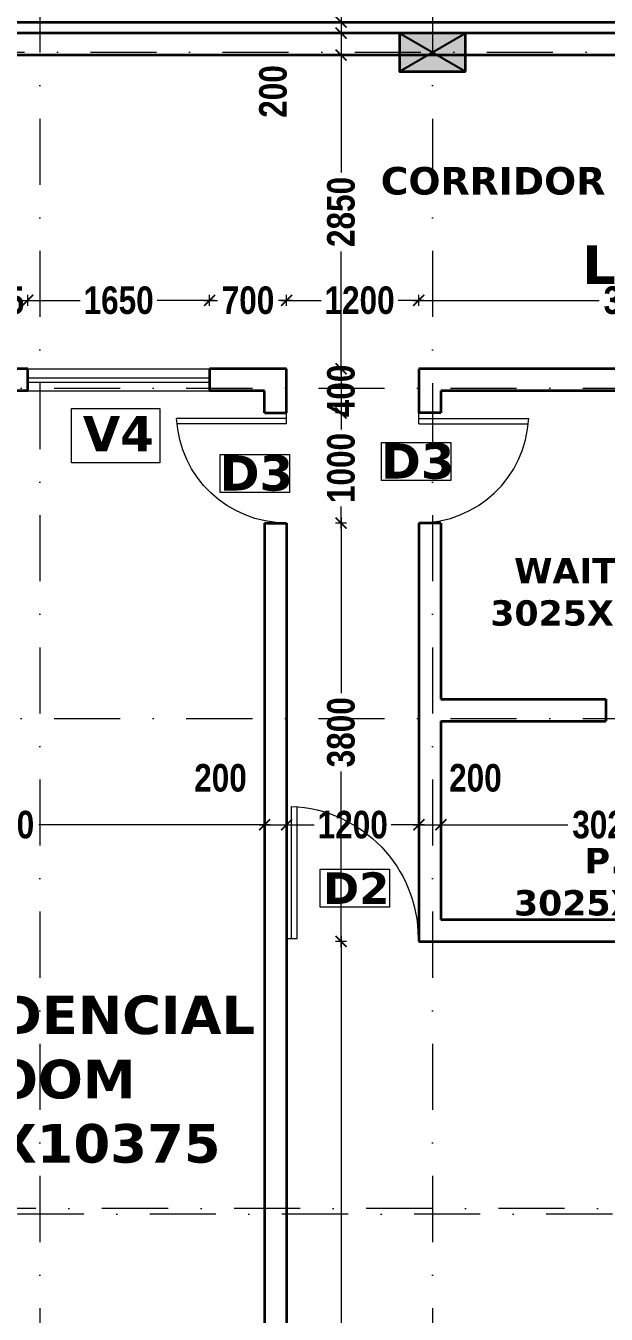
# Model space of a CAD drawing. Header units: millimetres. Extents: x -3092155 to 4513934, y -12317808 to 1850003.
# Drawn here: x -404027 to -398756, y -5727161 to -5715460 of the extents above; entities that cross this region are included whole.
import ezdxf

# ---------------------------------------------------------------- set-up
doc = ezdxf.new("R2010")
doc.units = ezdxf.units.MM
doc.header["$LTSCALE"] = 2
doc.header["$MEASUREMENT"] = 0
doc.header["$PDMODE"] = 34
doc.header["$PDSIZE"] = 500
doc.linetypes.add('DASHDOT', pattern=[1, 0.5, -0.25, 0, -0.25])
for name, color, linetype, lineweight in [('coloumn', 10, 'Continuous', 35), ('D DIM', 250, 'Continuous', 9), ('D2', 10, 'Continuous', 5), ('D3', 10, 'Continuous', 5), ('DOOR', 27, 'Continuous', 5), ('expen. jt.', 130, 'Continuous', 35), ('glass', 5, 'Continuous', 15), ('GRID', 251, 'DASHDOT', 5), ('SILL', 74, 'Continuous', 9), ('TEXT', 7, 'Continuous', 13), ('VENTI', 162, 'Continuous', 5), ('WAll', 250, 'Continuous', 35)]:
    doc.layers.add(name, color=color, linetype=linetype, lineweight=lineweight)
doc.styles.add('INNER DIM', font='ARIALNB.TTF', dxfattribs={"height": 250})
doc.styles.add('style2', font='verdana.ttf')
doc.dimstyles.new('INNER DIM', dxfattribs={"dimscale": 0, "dimtxt": 250, "dimasz": 100, "dimexe": 50, "dimexo": 50, "dimgap": 50, "dimtad": 0, "dimdec": 0, "dimzin": 0, "dimdsep": 46, "dimtxsty": 'INNER DIM', "dimblk": 'ARCHTICK', "dimcen": 100, "dimdle": 50, "dimclrd": 256, "dimclre": 256, "dimclrt": 256, "dimadec": 0, "dimazin": 0, "dimtfac": 1, "dimtdec": 0, "dimtix": 1, "dimtmove": 2, "dimatfit": 3, "dimfxl": 50, "dimfxlon": 1, "dimtolj": 1, "dimtzin": 0, "dimlwd": -1, "dimlwe": -1, "dimarcsym": 1})

# ---------------------------------------------------------------- blocks, each defined once
blk = doc.blocks.new('A$C782B46B9')
at = {"layer": 'DOOR', "ltscale": 100}
for p, q in [((999, 50), (0, 50)), ((999, 100), (4, 100)), ((999, 100), (999, 0))]:
    blk.add_line(p, q, dxfattribs=at)
blk.add_arc((999, 0), 1000, 90, 177.134, dxfattribs=at)
blk = doc.blocks.new('A$C378B1DF0')
at = {"layer": 'DOOR', "ltscale": 0.1}
for p, q in [((1100, 0), (1100, 1196)), ((1150, 0), (1150, 1199)), ((1200, 0), (1100, 0))]:
    blk.add_line(p, q, dxfattribs=at)
blk.add_arc((1200, 0), 1200, 92.388, 180, dxfattribs=at)
blk = doc.blocks.new('_ArchTick')
at = {"color": 0, "linetype": 'ByBlock', "const_width": 0.15}
blk.add_lwpolyline([(-0.5, -0.5), (0.5, 0.5)], dxfattribs=at)
blk = doc.blocks.new('*D624')
at = {"layer": 'D DIM', "ltscale": 100, "transparency": 16777216}
for p, q in [((-383792, -5722451), (-383792, -5722976)), ((-383842, -5722501), (-383742, -5722501)), ((-383792, -5724201), (-383792, -5723676)), ((-383842, -5724151), (-383742, -5724151))]:
    blk.add_line(p, q, dxfattribs=at)
at = {"layer": 'Defpoints', "color": 0, "lineweight": 50, "ltscale": 100, "transparency": 16777216}
for p in [(-1109822, -5722501), (-384584, -5724151), (-383792, -5724151)]:
    blk.add_point(p, dxfattribs=at)
at = {"layer": 'D DIM', "ltscale": 100, "transparency": 16777216, "xscale": 100, "yscale": 100, "zscale": 100}
for p, rotation in [((-383792, -5722501), 90), ((-383792, -5724151), 270)]:
    blk.add_blockref('_ArchTick', p, dxfattribs=dict(at, rotation=rotation))
at = {"layer": 'D DIM', "ltscale": 100, "transparency": 16777216, "insert": (-383792, -5723326), "char_height": 250, "attachment_point": 5, "rotation": 90, "style": 'INNER DIM'}
blk.add_mtext('\\A1;1650', dxfattribs=at)
blk = doc.blocks.new('*D720')
at = {"layer": 'D DIM', "ltscale": 100, "transparency": 16777216}
for p, q in [((-404554, -5718004), (-404554, -5717904)), ((-404009, -5718004), (-404009, -5717904)), ((-404554, -5717954), (-404009, -5717954))]:
    blk.add_line(p, q, dxfattribs=at)
at = {"layer": 'Defpoints', "color": 0, "lineweight": 50, "ltscale": 100, "transparency": 16777216}
for p in [(-404009, -5717954), (-404554, -5718576), (-404009, -5718576)]:
    blk.add_point(p, dxfattribs=at)
at = {"layer": 'D DIM', "ltscale": 100, "transparency": 16777216, "insert": (-404281, -5717954), "char_height": 250, "attachment_point": 5, "style": 'INNER DIM'}
blk.add_mtext('\\A1;545', dxfattribs=at)
blk = doc.blocks.new('*D721')
at = {"layer": 'D DIM', "ltscale": 100, "transparency": 16777216}
for p, q in [((-404009, -5718004), (-404009, -5717904)), ((-402359, -5718004), (-402359, -5717904)), ((-404059, -5717954), (-403534, -5717954)), ((-402309, -5717954), (-402834, -5717954))]:
    blk.add_line(p, q, dxfattribs=at)
at = {"layer": 'Defpoints', "color": 0, "lineweight": 50, "ltscale": 100, "transparency": 16777216}
for p in [(-402359, -5717954), (-404009, -5718576), (-402359, -5718576)]:
    blk.add_point(p, dxfattribs=at)
at = {"layer": 'D DIM', "ltscale": 100, "transparency": 16777216, "xscale": 100, "yscale": 100, "zscale": 100, "rotation": 180}
blk.add_blockref('_ArchTick', (-404009, -5717954), dxfattribs=at)
at = {"layer": 'D DIM', "ltscale": 100, "transparency": 16777216, "xscale": 100, "yscale": 100, "zscale": 100}
blk.add_blockref('_ArchTick', (-402359, -5717954), dxfattribs=at)
at = {"layer": 'D DIM', "ltscale": 100, "transparency": 16777216, "insert": (-403184, -5717954), "char_height": 250, "attachment_point": 5, "style": 'INNER DIM'}
blk.add_mtext('\\A1;1650', dxfattribs=at)
blk = doc.blocks.new('*D722')
at = {"layer": 'D DIM', "ltscale": 100, "transparency": 16777216}
for p, q in [((-402359, -5718004), (-402359, -5717904)), ((-401659, -5718004), (-401659, -5717904)), ((-402409, -5717954), (-402285, -5717954)), ((-401609, -5717954), (-401733, -5717954))]:
    blk.add_line(p, q, dxfattribs=at)
at = {"layer": 'Defpoints', "color": 0, "lineweight": 50, "ltscale": 100, "transparency": 16777216}
for p in [(-401659, -5717954), (-402359, -5718576), (-401659, -5718576)]:
    blk.add_point(p, dxfattribs=at)
at = {"layer": 'D DIM', "ltscale": 100, "transparency": 16777216, "xscale": 100, "yscale": 100, "zscale": 100, "rotation": 180}
blk.add_blockref('_ArchTick', (-402359, -5717954), dxfattribs=at)
at = {"layer": 'D DIM', "ltscale": 100, "transparency": 16777216, "xscale": 100, "yscale": 100, "zscale": 100}
blk.add_blockref('_ArchTick', (-401659, -5717954), dxfattribs=at)
at = {"layer": 'D DIM', "ltscale": 100, "transparency": 16777216, "insert": (-402009, -5717954), "char_height": 250, "attachment_point": 5, "style": 'INNER DIM'}
blk.add_mtext('\\A1;700', dxfattribs=at)
blk = doc.blocks.new('*D723')
at = {"layer": 'D DIM', "ltscale": 100, "transparency": 16777216}
for p, q in [((-401659, -5718004), (-401659, -5717904)), ((-400459, -5718004), (-400459, -5717904)), ((-401709, -5717954), (-401346, -5717954)), ((-400409, -5717954), (-400646, -5717954))]:
    blk.add_line(p, q, dxfattribs=at)
at = {"layer": 'Defpoints', "color": 0, "lineweight": 50, "ltscale": 100, "transparency": 16777216}
for p in [(-400459, -5717954), (-401659, -5718576), (-400459, -5718576)]:
    blk.add_point(p, dxfattribs=at)
at = {"layer": 'D DIM', "ltscale": 100, "transparency": 16777216, "xscale": 100, "yscale": 100, "zscale": 100, "rotation": 180}
blk.add_blockref('_ArchTick', (-401659, -5717954), dxfattribs=at)
at = {"layer": 'D DIM', "ltscale": 100, "transparency": 16777216, "xscale": 100, "yscale": 100, "zscale": 100}
blk.add_blockref('_ArchTick', (-400459, -5717954), dxfattribs=at)
at = {"layer": 'D DIM', "ltscale": 100, "transparency": 16777216, "insert": (-400996, -5717954), "char_height": 250, "attachment_point": 5, "style": 'INNER DIM'}
blk.add_mtext('\\A1;1200', dxfattribs=at)
blk = doc.blocks.new('*D724')
at = {"layer": 'D DIM', "ltscale": 100, "transparency": 16777216}
for p, q in [((-400459, -5718004), (-400459, -5717904)), ((-396464, -5718004), (-396464, -5717904)), ((-400509, -5717954), (-398820, -5717954)), ((-396414, -5717954), (-398102, -5717954))]:
    blk.add_line(p, q, dxfattribs=at)
at = {"layer": 'Defpoints', "color": 0, "lineweight": 50, "ltscale": 100, "transparency": 16777216}
for p in [(-396464, -5717954), (-400459, -5718576), (-396464, -5718576)]:
    blk.add_point(p, dxfattribs=at)
at = {"layer": 'D DIM', "ltscale": 100, "transparency": 16777216, "xscale": 100, "yscale": 100, "zscale": 100, "rotation": 180}
blk.add_blockref('_ArchTick', (-400459, -5717954), dxfattribs=at)
at = {"layer": 'D DIM', "ltscale": 100, "transparency": 16777216, "xscale": 100, "yscale": 100, "zscale": 100}
blk.add_blockref('_ArchTick', (-396464, -5717954), dxfattribs=at)
at = {"layer": 'D DIM', "ltscale": 100, "transparency": 16777216, "insert": (-398461, -5717954), "char_height": 250, "attachment_point": 5, "style": 'INNER DIM'}
blk.add_mtext('\\A1;3995', dxfattribs=at)
blk = doc.blocks.new('*D730')
at = {"layer": 'D DIM', "ltscale": 100, "transparency": 16777216}
for p, q in [((1049, 411), (-438739, 411)), ((-438689, 361), (-438689, 461)), ((999, 361), (999, 461))]:
    blk.add_line(p, q, dxfattribs=at)
at = {"layer": 'Defpoints', "color": 0, "lineweight": 50, "ltscale": 100, "transparency": 16777216}
for p in [(-438689, 411), (999, 0), (-438689, -5723126)]:
    blk.add_point(p, dxfattribs=at)
at = {"layer": 'D DIM', "ltscale": 100, "transparency": 16777216, "xscale": 100, "yscale": 100, "zscale": 100, "rotation": 180}
blk.add_blockref('_ArchTick', (-438689, 411), dxfattribs=at)
at = {"layer": 'D DIM', "ltscale": 100, "transparency": 16777216, "xscale": 100, "yscale": 100, "zscale": 100}
blk.add_blockref('_ArchTick', (999, 411), dxfattribs=at)
at = {"layer": 'D DIM', "ltscale": 100, "transparency": 16777216, "insert": (1326, 835), "char_height": 250, "attachment_point": 5, "style": 'INNER DIM'}
blk.add_mtext('\\A1;439688', dxfattribs=at)
blk = doc.blocks.new('*D734')
at = {"layer": 'D DIM', "ltscale": 100, "transparency": 16777216}
for p, q in [((-406729, -5722716), (-404628, -5722716)), ((-406679, -5722766), (-406679, -5722666)), ((-401809, -5722716), (-403910, -5722716)), ((-401859, -5722766), (-401859, -5722666))]:
    blk.add_line(p, q, dxfattribs=at)
at = {"layer": 'Defpoints', "color": 0, "lineweight": 50, "ltscale": 100, "transparency": 16777216}
for p in [(-401859, -5722716), (-406679, -5722939), (-401859, -5722871)]:
    blk.add_point(p, dxfattribs=at)
at = {"layer": 'D DIM', "ltscale": 100, "transparency": 16777216, "xscale": 100, "yscale": 100, "zscale": 100, "rotation": 180}
blk.add_blockref('_ArchTick', (-406679, -5722716), dxfattribs=at)
at = {"layer": 'D DIM', "ltscale": 100, "transparency": 16777216, "xscale": 100, "yscale": 100, "zscale": 100}
blk.add_blockref('_ArchTick', (-401859, -5722716), dxfattribs=at)
at = {"layer": 'D DIM', "ltscale": 100, "transparency": 16777216, "insert": (-404269, -5722716), "char_height": 250, "attachment_point": 5, "style": 'INNER DIM'}
blk.add_mtext('\\A1;4820', dxfattribs=at)
blk = doc.blocks.new('*D735')
at = {"layer": 'D DIM', "ltscale": 100, "transparency": 16777216}
for p, q in [((-401909, -5722716), (-401608, -5722716)), ((-401859, -5722766), (-401859, -5722666)), ((-401658, -5722766), (-401658, -5722666))]:
    blk.add_line(p, q, dxfattribs=at)
at = {"layer": 'Defpoints', "color": 0, "lineweight": 50, "ltscale": 100, "transparency": 16777216}
for p in [(-401658, -5722716), (-401859, -5722871), (-401658, -5722878)]:
    blk.add_point(p, dxfattribs=at)
at = {"layer": 'D DIM', "ltscale": 100, "transparency": 16777216, "xscale": 100, "yscale": 100, "zscale": 100, "rotation": 180}
blk.add_blockref('_ArchTick', (-401859, -5722716), dxfattribs=at)
at = {"layer": 'D DIM', "ltscale": 100, "transparency": 16777216, "xscale": 100, "yscale": 100, "zscale": 100}
blk.add_blockref('_ArchTick', (-401658, -5722716), dxfattribs=at)
at = {"layer": 'D DIM', "ltscale": 100, "transparency": 16777216, "insert": (-402259, -5722291), "char_height": 250, "attachment_point": 5, "style": 'INNER DIM'}
blk.add_mtext('\\A1;200', dxfattribs=at)
blk = doc.blocks.new('*D251')
at = {"layer": 'D DIM', "ltscale": 100, "transparency": 16777216}
for p, q in [((-401708, -5722716), (-401409, -5722716)), ((-401658, -5722766), (-401658, -5722666)), ((-400408, -5722716), (-400708, -5722716)), ((-400458, -5722766), (-400458, -5722666))]:
    blk.add_line(p, q, dxfattribs=at)
at = {"layer": 'Defpoints', "color": 0, "lineweight": 50, "ltscale": 100, "transparency": 16777216}
for p in [(-400458, -5722716), (-401658, -5722878), (-400458, -5722991)]:
    blk.add_point(p, dxfattribs=at)
at = {"layer": 'D DIM', "ltscale": 100, "transparency": 16777216, "xscale": 100, "yscale": 100, "zscale": 100, "rotation": 180}
blk.add_blockref('_ArchTick', (-401658, -5722716), dxfattribs=at)
at = {"layer": 'D DIM', "ltscale": 100, "transparency": 16777216, "xscale": 100, "yscale": 100, "zscale": 100}
blk.add_blockref('_ArchTick', (-400458, -5722716), dxfattribs=at)
at = {"layer": 'D DIM', "ltscale": 100, "transparency": 16777216, "insert": (-401058, -5722716), "char_height": 250, "attachment_point": 5, "style": 'INNER DIM'}
blk.add_mtext('\\A1;1200', dxfattribs=at)
blk = doc.blocks.new('*D252')
at = {"layer": 'D DIM', "ltscale": 100, "transparency": 16777216}
for p, q in [((-400508, -5722716), (-400208, -5722716)), ((-400458, -5722766), (-400458, -5722666)), ((-400258, -5722766), (-400258, -5722666))]:
    blk.add_line(p, q, dxfattribs=at)
at = {"layer": 'Defpoints', "color": 0, "lineweight": 50, "ltscale": 100, "transparency": 16777216}
for p in [(-400258, -5722716), (-400458, -5722991), (-400258, -5722997)]:
    blk.add_point(p, dxfattribs=at)
at = {"layer": 'D DIM', "ltscale": 100, "transparency": 16777216, "xscale": 100, "yscale": 100, "zscale": 100, "rotation": 180}
blk.add_blockref('_ArchTick', (-400458, -5722716), dxfattribs=at)
at = {"layer": 'D DIM', "ltscale": 100, "transparency": 16777216, "xscale": 100, "yscale": 100, "zscale": 100}
blk.add_blockref('_ArchTick', (-400258, -5722716), dxfattribs=at)
at = {"layer": 'D DIM', "ltscale": 100, "transparency": 16777216, "insert": (-399944, -5722291), "char_height": 250, "attachment_point": 5, "style": 'INNER DIM'}
blk.add_mtext('\\A1;200', dxfattribs=at)
blk = doc.blocks.new('*D736')
at = {"layer": 'D DIM', "ltscale": 100, "transparency": 16777216}
for p, q in [((-400308, -5722716), (-399106, -5722716)), ((-400258, -5722766), (-400258, -5722666)), ((-397184, -5722716), (-398386, -5722716)), ((-397234, -5722766), (-397234, -5722666))]:
    blk.add_line(p, q, dxfattribs=at)
at = {"layer": 'Defpoints', "color": 0, "lineweight": 50, "ltscale": 100, "transparency": 16777216}
for p in [(-397234, -5722716), (-400258, -5722997), (-397234, -5723071)]:
    blk.add_point(p, dxfattribs=at)
at = {"layer": 'D DIM', "ltscale": 100, "transparency": 16777216, "xscale": 100, "yscale": 100, "zscale": 100, "rotation": 180}
blk.add_blockref('_ArchTick', (-400258, -5722716), dxfattribs=at)
at = {"layer": 'D DIM', "ltscale": 100, "transparency": 16777216, "xscale": 100, "yscale": 100, "zscale": 100}
blk.add_blockref('_ArchTick', (-397234, -5722716), dxfattribs=at)
at = {"layer": 'D DIM', "ltscale": 100, "transparency": 16777216, "insert": (-398746, -5722716), "char_height": 250, "attachment_point": 5, "style": 'INNER DIM'}
blk.add_mtext('\\A1;3024', dxfattribs=at)
blk = doc.blocks.new('*D352')
at = {"layer": 'D DIM', "ltscale": 100, "transparency": 16777216}
for p, q in [((-401114, -5715226), (-401214, -5715226)), ((-401164, -5715176), (-401164, -5715476)), ((-401114, -5715426), (-401214, -5715426))]:
    blk.add_line(p, q, dxfattribs=at)
at = {"layer": 'Defpoints', "color": 0, "lineweight": 50, "ltscale": 100, "transparency": 16777216}
for p in [(-400709, -5715226), (-401164, -5715426), (-400709, -5715426)]:
    blk.add_point(p, dxfattribs=at)
at = {"layer": 'D DIM', "ltscale": 100, "transparency": 16777216, "xscale": 100, "yscale": 100, "zscale": 100}
for p, rotation in [((-401164, -5715226), 90), ((-401164, -5715426), 270)]:
    blk.add_blockref('_ArchTick', p, dxfattribs=dict(at, rotation=rotation))
at = {"layer": 'D DIM', "ltscale": 100, "transparency": 16777216, "insert": (-402327, -5714768), "char_height": 250, "attachment_point": 5, "rotation": 90, "style": 'INNER DIM'}
blk.add_mtext('\\A1;200', dxfattribs=at)
blk = doc.blocks.new('*D353')
at = {"layer": 'D DIM', "ltscale": 100, "transparency": 16777216}
for p, q in [((-401114, -5715526), (-401214, -5715526)), ((-401164, -5715476), (-401164, -5715776)), ((-401114, -5715726), (-401214, -5715726))]:
    blk.add_line(p, q, dxfattribs=at)
at = {"layer": 'Defpoints', "color": 0, "lineweight": 50, "ltscale": 100, "transparency": 16777216}
for p in [(-400634, -5715526), (-401164, -5715726), (-400634, -5715726)]:
    blk.add_point(p, dxfattribs=at)
at = {"layer": 'D DIM', "ltscale": 100, "transparency": 16777216, "xscale": 100, "yscale": 100, "zscale": 100}
for p, rotation in [((-401164, -5715526), 90), ((-401164, -5715726), 270)]:
    blk.add_blockref('_ArchTick', p, dxfattribs=dict(at, rotation=rotation))
at = {"layer": 'D DIM', "ltscale": 100, "transparency": 16777216, "insert": (-401781, -5716057), "char_height": 250, "attachment_point": 5, "rotation": 90, "style": 'INNER DIM'}
blk.add_mtext('\\A1;200', dxfattribs=at)
blk = doc.blocks.new('*D355')
at = {"layer": 'D DIM', "ltscale": 100, "transparency": 16777216}
for p, q in [((-401164, -5715676), (-401164, -5716793)), ((-401114, -5715726), (-401214, -5715726)), ((-401164, -5718626), (-401164, -5717509)), ((-401114, -5718576), (-401214, -5718576))]:
    blk.add_line(p, q, dxfattribs=at)
at = {"layer": 'Defpoints', "color": 0, "lineweight": 50, "ltscale": 100, "transparency": 16777216}
for p in [(-400684, -5715726), (-401164, -5718576), (-400458, -5718576)]:
    blk.add_point(p, dxfattribs=at)
at = {"layer": 'D DIM', "ltscale": 100, "transparency": 16777216, "xscale": 100, "yscale": 100, "zscale": 100}
for p, rotation in [((-401164, -5715726), 90), ((-401164, -5718576), 270)]:
    blk.add_blockref('_ArchTick', p, dxfattribs=dict(at, rotation=rotation))
at = {"layer": 'D DIM', "ltscale": 100, "transparency": 16777216, "insert": (-401164, -5717151), "char_height": 250, "attachment_point": 5, "rotation": 90, "style": 'INNER DIM'}
blk.add_mtext('\\A1;2850', dxfattribs=at)
blk = doc.blocks.new('*D356')
at = {"layer": 'D DIM', "ltscale": 100, "transparency": 16777216}
for p, q in [((-401114, -5718576), (-401214, -5718576)), ((-401164, -5718576), (-401164, -5718976)), ((-401114, -5718976), (-401214, -5718976))]:
    blk.add_line(p, q, dxfattribs=at)
at = {"layer": 'Defpoints', "color": 0, "lineweight": 50, "ltscale": 100, "transparency": 16777216}
for p in [(-400458, -5718576), (-401164, -5718976), (-400458, -5718976)]:
    blk.add_point(p, dxfattribs=at)
at = {"layer": 'D DIM', "ltscale": 100, "transparency": 16777216, "insert": (-401164, -5718776), "char_height": 250, "attachment_point": 5, "rotation": 90, "style": 'INNER DIM'}
blk.add_mtext('\\A1;400', dxfattribs=at)
blk = doc.blocks.new('*D822')
at = {"layer": 'D DIM', "ltscale": 100, "transparency": 16777216}
for p, q in [((-401114, -5718976), (-401214, -5718976)), ((-401164, -5718926), (-401164, -5719126)), ((-401164, -5720026), (-401164, -5719826)), ((-401114, -5719976), (-401214, -5719976))]:
    blk.add_line(p, q, dxfattribs=at)
at = {"layer": 'Defpoints', "color": 0, "lineweight": 50, "ltscale": 100, "transparency": 16777216}
for p in [(-400458, -5718976), (-401164, -5719976), (-400459, -5719976)]:
    blk.add_point(p, dxfattribs=at)
at = {"layer": 'D DIM', "ltscale": 100, "transparency": 16777216, "xscale": 100, "yscale": 100, "zscale": 100}
for p, rotation in [((-401164, -5718976), 90), ((-401164, -5719976), 270)]:
    blk.add_blockref('_ArchTick', p, dxfattribs=dict(at, rotation=rotation))
at = {"layer": 'D DIM', "ltscale": 100, "transparency": 16777216, "insert": (-401164, -5719476), "char_height": 250, "attachment_point": 5, "rotation": 90, "style": 'INNER DIM'}
blk.add_mtext('\\A1;1000', dxfattribs=at)
blk = doc.blocks.new('*D823')
at = {"layer": 'D DIM', "ltscale": 100, "transparency": 16777216}
for p, q in [((-401114, -5719976), (-401214, -5719976)), ((-401164, -5719926), (-401164, -5721520)), ((-401164, -5723826), (-401164, -5722232)), ((-401114, -5723776), (-401214, -5723776))]:
    blk.add_line(p, q, dxfattribs=at)
at = {"layer": 'Defpoints', "color": 0, "lineweight": 50, "ltscale": 100, "transparency": 16777216}
for p in [(-400459, -5719976), (-401164, -5723776), (-400459, -5723776)]:
    blk.add_point(p, dxfattribs=at)
at = {"layer": 'D DIM', "ltscale": 100, "transparency": 16777216, "xscale": 100, "yscale": 100, "zscale": 100}
for p, rotation in [((-401164, -5719976), 90), ((-401164, -5723776), 270)]:
    blk.add_blockref('_ArchTick', p, dxfattribs=dict(at, rotation=rotation))
at = {"layer": 'D DIM', "ltscale": 100, "transparency": 16777216, "insert": (-401164, -5721876), "char_height": 250, "attachment_point": 5, "rotation": 90, "style": 'INNER DIM'}
blk.add_mtext('\\A1;3800', dxfattribs=at)
blk = doc.blocks.new('*D824')
at = {"layer": 'D DIM', "ltscale": 100, "transparency": 16777216}
for p, q in [((-401114, -5723776), (-401214, -5723776)), ((-401164, -5723726), (-401164, -5729821)), ((-401164, -5736776), (-401164, -5730681)), ((-401214, -5736726), (-401114, -5736726))]:
    blk.add_line(p, q, dxfattribs=at)
at = {"layer": 'Defpoints', "color": 0, "lineweight": 50, "ltscale": 100, "transparency": 16777216}
for p in [(-400459, -5723776), (-401295, -5736726), (-401164, -5736726)]:
    blk.add_point(p, dxfattribs=at)
at = {"layer": 'D DIM', "ltscale": 100, "transparency": 16777216, "xscale": 100, "yscale": 100, "zscale": 100}
for p, rotation in [((-401164, -5723776), 90), ((-401164, -5736726), 270)]:
    blk.add_blockref('_ArchTick', p, dxfattribs=dict(at, rotation=rotation))
at = {"layer": 'D DIM', "ltscale": 100, "transparency": 16777216, "insert": (-401164, -5730251), "char_height": 250, "attachment_point": 5, "rotation": 90, "style": 'INNER DIM'}
blk.add_mtext('\\A1;12950', dxfattribs=at)
blk = doc.blocks.new('F.F')
at = {"layer": 'coloumn', "ltscale": 100}
blk.add_hatch(color=256, dxfattribs=at).paths.add_polyline_path([(-172655, -5869206), (-172655, -5868856), (-173255, -5868856), (-173255, -5869206)])
at = {"layer": 'coloumn', "lineweight": 25, "ltscale": 100}
for p, q in [((-173255, -5868856), (-172655, -5869206)), ((-173255, -5869206), (-172655, -5868856))]:
    blk.add_line(p, q, dxfattribs=at)
at = {"layer": 'coloumn', "ltscale": 100}
blk.add_lwpolyline([(-172655, -5869206), (-172655, -5868856), (-173255, -5868856), (-173255, -5869206)], close=True, dxfattribs=at)

msp = doc.modelspace()

# ---------------------------------------------------------------- linework, layer by layer
at = {"layer": 'D3', "ltscale": 0.1}
for points in [[(-400795.7, -5719243.7), (-400166.6, -5719243.7), (-400166.6, -5719589), (-400795.7, -5719589)], [(-402260.4, -5719352.4), (-401631.3, -5719352.4), (-401631.3, -5719697.7), (-402260.4, -5719697.7)], [(-401353.5, -5723119.7), (-400724.4, -5723119.7), (-400724.4, -5723464.9), (-401353.5, -5723464.9)]]:
    msp.add_lwpolyline(points, close=True, dxfattribs=at)
at = {"layer": 'expen. jt.', "ltscale": 100}
msp.add_lwpolyline([(-393983.8, -5715526.2), (-438913.8, -5715526.2), (-438913.8, -5715426.2), (-393983.8, -5715426.2)], close=True, dxfattribs=at)
at = {"layer": 'glass', "ltscale": 100}
for p, q in [((-404008.8, -5718656.2), (-402358.8, -5718656.2)), ((-404008.8, -5718696.2), (-402358.8, -5718696.2))]:
    msp.add_line(p, q, dxfattribs=at)
at = {"layer": 'GRID', "color": 5, "ltscale": 600}
for p, q in [((-403904.7, -5657499.4), (-403898.6, -5742187.2)), ((-400334.7, -5657499.4), (-400334.7, -5742293.2))]:
    msp.add_line(p, q, dxfattribs=at)
at = {"layer": 'GRID', "color": 6, "ltscale": 600}
for p, q in [((-461044.9, -5715701.2), (-366465.5, -5715701.2)), ((-460174.6, -5718751.2), (-367335.1, -5718751.2)), ((-460174.6, -5721751.2), (-367335.1, -5721751.2)), ((-367932.6, -5726200.5), (-458429.4, -5726200.5)), ((-365097.7, -5726251.2), (-461068.9, -5726251.2))]:
    msp.add_line(p, q, dxfattribs=at)
at = {"layer": 'SILL', "ltscale": 100}
for p, q in [((-404008.8, -5718576.2), (-402358.8, -5718576.2)), ((-404008.8, -5718776.2), (-402358.8, -5718776.2))]:
    msp.add_line(p, q, dxfattribs=at)
at = {"layer": 'VENTI', "ltscale": 0.1}
msp.add_lwpolyline([(-403612.9, -5718936.1), (-402811.2, -5718936.1), (-402811.2, -5719430.1), (-403612.9, -5719430.1)], close=True, dxfattribs=at)
at = {"layer": 'WAll', "ltscale": 100}
for p, q in [((-393983.8, -5715526.2), (-406879.3, -5715526.2)), ((-394159.3, -5715726.2), (-406728.8, -5715726.2)), ((-404008.8, -5718576.2), (-404553.8, -5718576.2)), ((-404008.8, -5718776.2), (-404008.8, -5718576.2)), ((-401658.8, -5718576.2), (-402358.8, -5718576.2)), ((-402358.8, -5718576.2), (-402358.8, -5718776.2)), ((-401658.8, -5718976.2), (-401658.8, -5718576.2)), ((-400458.8, -5718576.2), (-400458.8, -5718976.2)), ((-396463.8, -5718576.2), (-400458.8, -5718576.2)), ((-404008.8, -5718776.2), (-404553.8, -5718776.2)), ((-401858.8, -5718776.2), (-402358.8, -5718776.2)), ((-401858.8, -5718976.2), (-401858.8, -5718776.2)), ((-399658.8, -5718776.2), (-400258.8, -5718776.2)), ((-400258.8, -5718776.2), (-400258.8, -5718976.2)), ((-397234.3, -5718776.2), (-400258.8, -5718776.2)), ((-401858.8, -5718976.2), (-401658.8, -5718976.2)), ((-400258.8, -5718976.2), (-400458.8, -5718976.2)), ((-401858.8, -5719976.2), (-401858.8, -5729151.2)), ((-401858.8, -5719976.2), (-401658.8, -5719976.2)), ((-401658.8, -5719976.2), (-401658.8, -5729351.2)), ((-400258.8, -5719976.2), (-400458.8, -5719976.2)), ((-400458.8, -5719976.2), (-400458.8, -5723776.2)), ((-400258.8, -5719976.2), (-400258.8, -5721576.2)), ((-400258.8, -5721576.2), (-398758.8, -5721576.2)), ((-398758.8, -5721576.2), (-398758.8, -5721776.2)), ((-400258.8, -5721776.2), (-400258.8, -5723576.2)), ((-400258.8, -5721776.2), (-398758.8, -5721776.2)), ((-400258.8, -5723576.2), (-397234.3, -5723576.2)), ((-400458.8, -5723776.2), (-391158.8, -5723776.2))]:
    msp.add_line(p, q, dxfattribs=at)

# ---------------------------------------------------------------- block references
at = {"layer": 'coloumn'}
msp.add_blockref('F.F', (-227379.8, 153330), dxfattribs=at)
at = {"layer": 'DOOR', "ltscale": 100, "xscale": -1, "rotation": 180}
msp.add_blockref('A$C782B46B9', (-402657.6, -5718976.2), dxfattribs=at)
at = {"layer": 'DOOR', "ltscale": 100, "rotation": 180}
msp.add_blockref('A$C782B46B9', (-399460, -5718976.2), dxfattribs=at)
at = {"layer": 'DOOR', "ltscale": 100, "xscale": -1}
msp.add_blockref('A$C378B1DF0', (-400464.2, -5723747.6), dxfattribs=at)

# ---------------------------------------------------------------- texts
at = {"layer": 'D2', "ltscale": 0.1, "insert": (-401026.6, -5723291.5), "char_height": 287, "attachment_point": 5, "style": 'style2'}
msp.add_mtext('\\pxt11;{\\fVerdana|b1|i0|c0|p34;D2}', dxfattribs=at)
at = {"layer": 'D3', "ltscale": 0.1, "char_height": 320, "attachment_point": 5, "style": 'style2'}
for insert in [(-400468.9, -5719415.5), (-401933.5, -5719524.2)]:
    msp.add_mtext('\\pxt11;{\\fVerdana|b1|i0|c0|p34;D3}', dxfattribs=dict(at, insert=insert))
at = {"layer": 'TEXT', "ltscale": 0.1, "attachment_point": 5, "style": 'style2'}
for s, insert, char_height in [('{\\fVerdana|b1|i0|c0|p34;CORRIDOR 2700 MM WD.  }', (-398390.2, -5716870), 250), ('\\pxt11;{\\fVerdana|b1|i0|c0|p34;LVL+4700}', (-397614.3, -5717632.5), 350), ('\\pxt11;{\\fVerdana|b1|i0|c0|p34;WAITING\\P3025X2800}', (-398809.7, -5720602.7), 230), ('\\pxt11;{\\fVerdana|b1|i0|c0|p34;P.A.\\P3025X1800}', (-398594.7, -5723234.9), 230), ('\\pxt11;{\\fVerdana|b1|i0|c0|p34;CONFIDENCIAL\\P ROOM\\P4820X10375}', (-403946.4, -5725028.5), 350)]:
    msp.add_mtext(s, dxfattribs=dict(at, insert=insert, char_height=char_height))
at = {"layer": 'VENTI', "ltscale": 0.1, "insert": (-403186.4, -5719163.5), "char_height": 320, "attachment_point": 5, "style": 'style2'}
msp.add_mtext('\\pxt11;{\\fVerdana|b1|i0|c0|p34;V4}', dxfattribs=at)

# ---------------------------------------------------------------- dimensions: what is measured, and where the dimension line sits
at = {"layer": 'D DIM', "ltscale": 100}
for base, p1, p2, picture, middle in [((-438689.1, 410.6), (998.8, 0), (-438689.1, -5723126.2), '*D730', (1326.5, 835.2)), ((-400458.8, -5717953.9), (-401658.8, -5718576.2), (-400458.8, -5718576.2), '*D723', (-400995.7, -5717953.9)), ((-401658.4, -5722715.6), (-401858.8, -5722870.9), (-401658.4, -5722878), '*D735', (-402258.5, -5722291)), ((-400258.4, -5722715.6), (-400458.4, -5722990.7), (-400258.4, -5722997), '*D252', (-399943.5, -5722291))]:
    dim = msp.add_linear_dim(base=base, p1=p1, p2=p2, dimstyle='INNER DIM', override={"dimscale": 1}, dxfattribs=at)
    dim.commit()
    dim.dimension.update_dxf_attribs({"geometry": picture, "text_midpoint": middle, "dimtype": 160})
for base, p1, p2, picture, middle in [((-401164, -5715426.2), (-400709.3, -5715226.2), (-400709.3, -5715426.2), '*D352', (-402327.4, -5714767.9)), ((-401164, -5715726.2), (-400634.3, -5715526.2), (-400634.3, -5715726.2), '*D353', (-401780.6, -5716056.9))]:
    dim = msp.add_linear_dim(base=base, p1=p1, p2=p2, angle=90, dimstyle='INNER DIM', override={"dimscale": 1}, dxfattribs=at)
    dim.commit()
    dim.dimension.update_dxf_attribs({"geometry": picture, "text_midpoint": middle, "dimtype": 160})
for base, p1, p2, picture, middle in [((-401164, -5718576.2), (-400684.3, -5715726.2), (-400458.4, -5718576.2), '*D355', (-401164, -5717151.2)), ((-401164, -5718976.2), (-400458.4, -5718576.2), (-400458.4, -5718976.2), '*D356', (-401164, -5718776.2)), ((-401164.4, -5719976.2), (-400458.4, -5718976.2), (-400458.8, -5719976.2), '*D822', (-401164.4, -5719476.2)), ((-401164.4, -5723776.2), (-400458.8, -5719976.2), (-400458.8, -5723776.2), '*D823', (-401164.4, -5721876.2)), ((-383791.8, -5724151.2), (-1109821.7, -5722501.2), (-384583.9, -5724151.2), '*D624', (-383791.8, -5723326.2)), ((-401164.4, -5736726.2), (-400458.8, -5723776.2), (-401295.2, -5736726.2), '*D824', (-401164.4, -5730251.2))]:
    dim = msp.add_linear_dim(base=base, p1=p1, p2=p2, angle=90, dimstyle='INNER DIM', override={"dimscale": 1}, dxfattribs=at)
    dim.commit()
    dim.dimension.update_dxf_attribs({"geometry": picture, "text_midpoint": middle})
for base, p1, p2, picture, middle in [((-404008.8, -5717953.9), (-404553.8, -5718576.2), (-404008.8, -5718576.2), '*D720', (-404281.3, -5717953.9)), ((-402358.8, -5717953.9), (-404008.8, -5718576.2), (-402358.8, -5718576.2), '*D721', (-403183.8, -5717953.9)), ((-401658.8, -5717953.9), (-402358.8, -5718576.2), (-401658.8, -5718576.2), '*D722', (-402008.8, -5717953.9)), ((-396463.8, -5717953.9), (-400458.8, -5718576.2), (-396463.8, -5718576.2), '*D724', (-398461.3, -5717953.9)), ((-401858.8, -5722715.6), (-406678.9, -5722938.8), (-401858.8, -5722870.9), '*D734', (-404268.8, -5722715.6)), ((-400458.4, -5722715.6), (-401658.4, -5722878), (-400458.4, -5722990.7), '*D251', (-401058.4, -5722715.6)), ((-397234.3, -5722715.6), (-400258.4, -5722997), (-397234.3, -5723070.6), '*D736', (-398746.3, -5722715.6))]:
    dim = msp.add_linear_dim(base=base, p1=p1, p2=p2, dimstyle='INNER DIM', override={"dimscale": 1}, dxfattribs=at)
    dim.commit()
    dim.dimension.update_dxf_attribs({"geometry": picture, "text_midpoint": middle})

doc.saveas('drawing.dxf')
